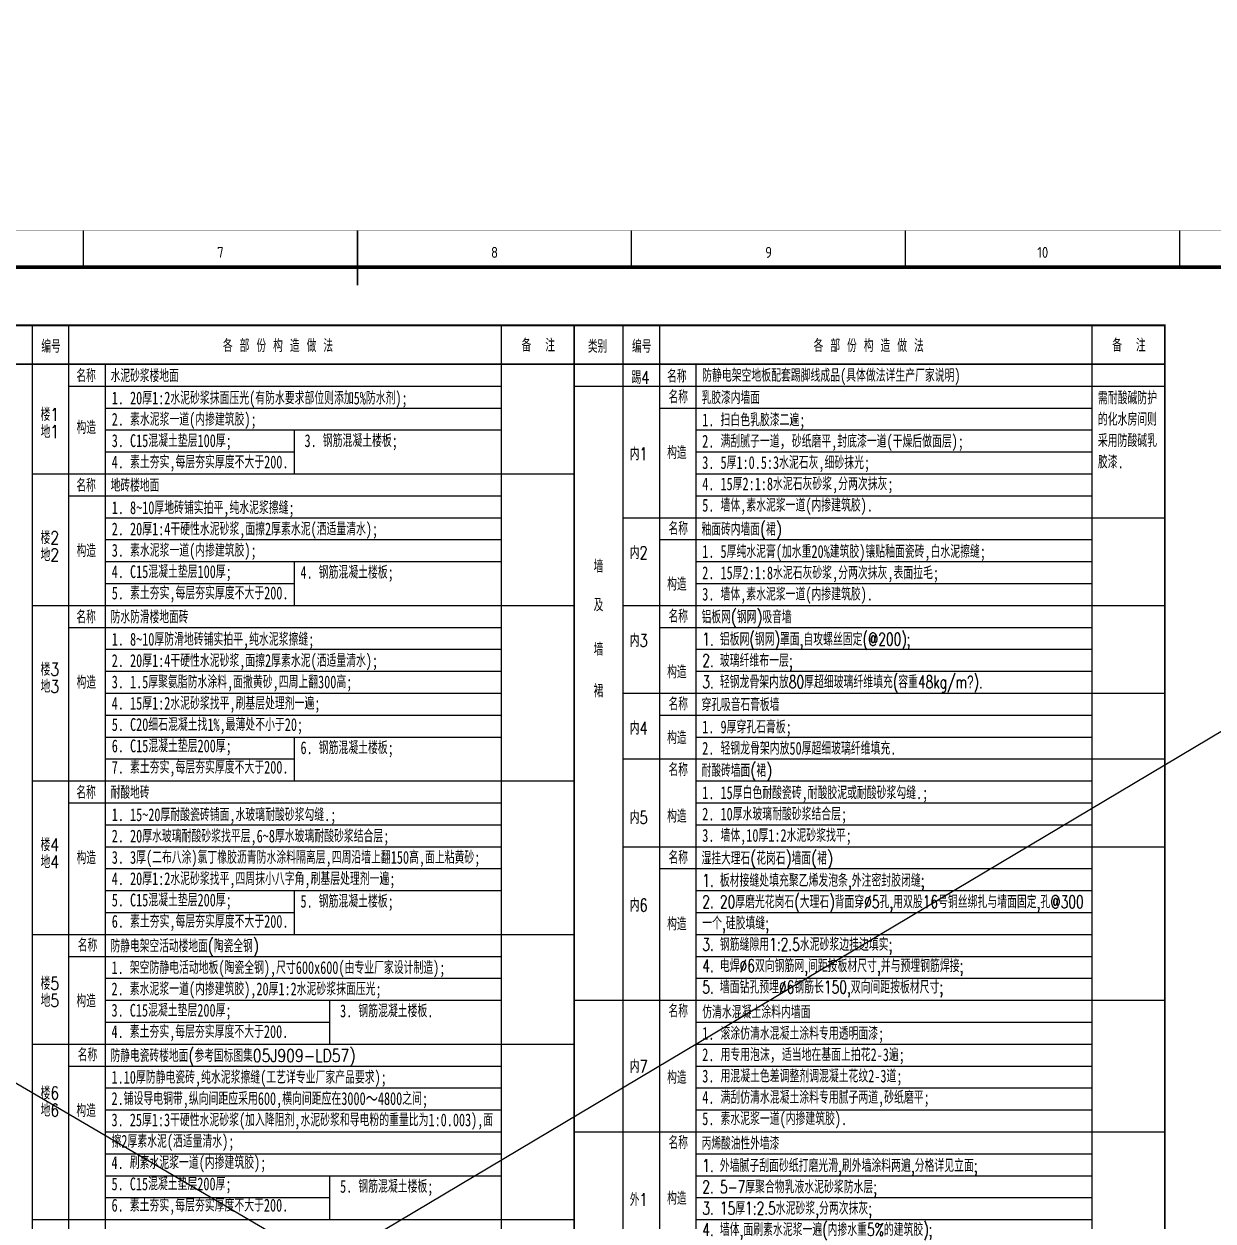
# Model space of a CAD drawing. Extents: x 170390 to 475615, y -37034 to 38097.
# Drawn here: x 218443 to 250981, y 1363 to 34113 of the extents above; entities that cross this region are included whole.
import ezdxf
from ezdxf.enums import TextEntityAlignment as Align

# ---------------------------------------------------------------- set-up
doc = ezdxf.new("R2010")
doc.units = 0
doc.header["$LTSCALE"] = 1000
doc.header["$MEASUREMENT"] = 0
doc.layers.get('0').update_dxf_attribs({"color": 8})
for name, color, linetype in [('-人员定位', 6, 'Continuous'), ('PUB_TEXT', 8, 'Continuous'), ('工程做法表', 8, 'Continuous')]:
    doc.layers.add(name, color=color, linetype=linetype)
doc.styles.add('BIGFONT', font='geditxt.shx', dxfattribs={"bigfont": 'haiwenhz.shx'})
doc.styles.add('HZ', font='geditxt.shx', dxfattribs={"width": 0.7, "bigfont": 'dxt.shx'})
doc.styles.get("Standard").update_dxf_attribs({"font": 'GBENOR', "bigfont": 'GBCBIG'})
doc.styles.add('TK', font='geditxt.shx', dxfattribs={"width": 0.75, "bigfont": 'dxt.shx'})

# ---------------------------------------------------------------- blocks, each defined once
blk = doc.blocks.new('GEDI_WK_A11')
at = {"color": 3}
for p, q in [((450, 584), (450, 594)), ((525, 584), (525, 594)), ((600, 584), (600, 594)), ((675, 584), (675, 594)), ((750, 584), (750, 594))]:
    blk.add_line(p, q, dxfattribs=at)
for points, const_width in [([(0, 0), (1050, 0), (1050, 594), (0, 594)], 0.1), ([(25, 10), (1040, 10), (1040, 584), (25, 584)], 1)]:
    blk.add_lwpolyline(points, close=True, dxfattribs=dict(at, const_width=const_width))
at = {"color": 3, "const_width": 0.5}
blk.add_lwpolyline([(525, 579), (525, 594)], dxfattribs=at)
at = {"color": 3}
for s, p in [('7', (487.5, 588)), ('8', (562.5, 588)), ('9', (637.5, 588)), ('10', (712.5, 588))]:
    blk.add_text(s, height=3, dxfattribs=at).set_placement(p, align=Align.MIDDLE)
blk = doc.blocks.new('A$C7DF8697A')
blk.add_blockref('GEDI_WK_A11', (0, 0))
at = {"style": 'TK', "width": 0.85}
for tag, height, p in [('PROJECTNAME', 4.75, (985, 44)), ('PHASE', 4, (1027, 44)), ('DRAWINGNAME', 4.75, (995, 31))]:
    blk.add_attdef(tag, text='', height=height, dxfattribs=at).set_placement(p, align=Align.MIDDLE_CENTER)
for tag, p, height in [('APPROVE', (872, 32.75), 3.5), ('DESIGN', (917, 32.75), 3.5), ('REVIEW1', (872, 25.75), 3.5), ('DRAW', (917, 25.75), 3.5), ('REVIEW2', (872, 18.75), 3.5), ('PROPORTION', (917, 18.75), 3.5), ('DRAWINGNUMBER', (967, 18.5), 4), ('CHECK', (872, 11.75), 3.5), ('DATE', (917, 11.75), 3.5), ('VERSION', (1033, 11.75), 3.5)]:
    blk.add_attdef(tag, p, '', height=height, dxfattribs=at)

msp = doc.modelspace()

# ---------------------------------------------------------------- linework, layer by layer
at = {"layer": '-人员定位'}
for p, q in [((172477.6, -32101.3), (283710.1, 34113.1)), ((170389.8, 33164.5), (279534.3, -30773.2))]:
    msp.add_line(p, q, dxfattribs=at)
at = {"layer": '工程做法表'}
for p, q in [((225832.7, 23005), (225832.7, 21805)), ((225840.5, 19405), (225840.5, 18205)), ((225840.5, 14605), (225840.5, 13405)), ((225840.5, 10405), (225840.5, 9205)), ((226804.8, 7405), (226804.8, 6205)), ((226804.8, 2605), (226804.8, 1405))]:
    msp.add_line(p, q, dxfattribs=at)
at = {"layer": '工程做法表', "const_width": 50}
for points in [[(179569.5, 25868.6), (223023.8, 25868.6)], [(179569.5, 25868.6), (233498.2, 25868.6), (233498.2, -29431.4), (217335.1, -29431.4)], [(179569.5, 25868.6), (233498.2, 25868.6), (233498.2, -29431.4), (217335.1, -29431.4)], [(195732.6, 25868.6), (249661.2, 25868.6), (249661.2, -26195), (233498.2, -26195)], [(195732.6, 25868.6), (249661.2, 25868.6), (249658.4, -24995), (233498.2, -24995)], [(217328.7, 24805), (233498.2, 24805)], [(233491.8, 24805), (249661.2, 24805)]]:
    msp.add_lwpolyline(points, dxfattribs=at)
at = {"layer": '工程做法表'}
for points in [[(218666.6, 25868.6), (218666.6, -29431.4)], [(219666.6, 25868.6), (219666.6, -29431.4)], [(231496.8, 25868.6), (231496.8, -29431.4)], [(234830.7, 25868.6), (234830.7, -24995)], [(235829.7, 25868.6), (235829.7, -17795)], [(247660.9, 25868.6), (247660.9, -24995)], [(220666.6, 24805), (220666.6, -29431.4)], [(236830.7, 24805), (236830.7, -17795)], [(219666.6, 24205), (231496.8, 24205)], [(219666.6, 24205), (231496.8, 24205)], [(233499.2, 24205), (249661, 24205)], [(220666.6, 23605), (231496.8, 23605)], [(235830.7, 23605), (247660.9, 23605)], [(220666.6, 23005), (231496.8, 23005)], [(236830.7, 23005), (247660.9, 23005)], [(220666.6, 22405), (225832.7, 22405)], [(236830.7, 22405), (247660.9, 22405)], [(218666.6, 21805), (233498.2, 21805)], [(236830.7, 21805), (247660.9, 21805)], [(219666.6, 21205), (231496.8, 21205)], [(236830.7, 21205), (247660.9, 21205)], [(220666.6, 20605), (231496.8, 20605)], [(234830.7, 20605), (249660.8, 20605)], [(220666.6, 20005), (231496.8, 20005)], [(235830.7, 20005), (247660.9, 20005)], [(220666.6, 19405), (231496.8, 19405)], [(236830.7, 19405), (247660.9, 19405)], [(220666.6, 18805), (225840.5, 18805)], [(236830.7, 18805), (247660.9, 18805)], [(218666.6, 18205), (233498.2, 18205)], [(234829.7, 18205), (249660.7, 18205)], [(219666.6, 17605), (231496.8, 17605)], [(235830.7, 17605), (247660.9, 17605)], [(220666.6, 17005), (231496.8, 17005)], [(236830.7, 17005), (247660.9, 17005)], [(220666.6, 16405), (231496.8, 16405)], [(236830.7, 16405), (247660.9, 16405)], [(220666.6, 15805), (231496.8, 15805)], [(234829.7, 15805), (249660.7, 15805)], [(220666.6, 15205), (231496.8, 15205)], [(235830.7, 15205), (247660.9, 15205)], [(220666.6, 14605), (231496.8, 14605)], [(236830.7, 14605), (247660.9, 14605)], [(220666.6, 14005), (225840.5, 14005)], [(234829.7, 14005), (249660.7, 14005)], [(218666.6, 13405), (233498.2, 13405)], [(236830.7, 13405), (247660.9, 13405)], [(219666.6, 12805), (231496.8, 12805)], [(236830.7, 12805), (247660.9, 12805)], [(220666.6, 12205), (231496.8, 12205)], [(236830.7, 12205), (247660.9, 12205)], [(220666.6, 11605), (231496.8, 11605)], [(234829.7, 11605), (249660.2, 11605)], [(220666.6, 11005), (231496.8, 11005)], [(235829.7, 11005), (247660.9, 11005)], [(220666.6, 10405), (231496.8, 10405)], [(236830.7, 10405), (247660.9, 10405)], [(220666.6, 9805), (225840.5, 9805)], [(236830.7, 9805), (247660.9, 9805)], [(218666.6, 9205), (233498.2, 9205)], [(236829.7, 9205), (247659.9, 9205)], [(219666.6, 8605), (231496.8, 8605)], [(236829.7, 8605), (247660.9, 8605)], [(220666.6, 8005), (231496.8, 8005)], [(236829.7, 8005), (247660.9, 8005)], [(220666.6, 7405), (231496.8, 7405)], [(233498.2, 7405), (249660.3, 7405)], [(220666.6, 6805), (226804.8, 6805)], [(236830.7, 6805), (247660.9, 6805)], [(218666.6, 6205), (233497.9, 6205)], [(236830.7, 6205), (247660.9, 6205)], [(219666.6, 5605), (231496.8, 5605)], [(236830.7, 5605), (247660.9, 5605)], [(220666.6, 5005), (231496.8, 5005)], [(236830.7, 5005), (247660.9, 5005)], [(220666.6, 4405), (231496.8, 4405)], [(236830.7, 4405), (247660.9, 4405)], [(220666.6, 3805), (231496.8, 3805)], [(233498.2, 3805), (249660.1, 3805)], [(220666.6, 3205), (231496.8, 3205)], [(236830.7, 3205), (247660.9, 3205)], [(220666.6, 2605), (231496.8, 2605)], [(236830.7, 2605), (247660.9, 2605)], [(220666.6, 2005), (226804.8, 2005)], [(236830.7, 2005), (247660.9, 2005)], [(218666.6, 1405), (233497.7, 1405)], [(236830.7, 1405), (247660.9, 1405)]]:
    msp.add_lwpolyline(points, dxfattribs=at)

# ---------------------------------------------------------------- block references
at = {"xscale": 100, "yscale": 100, "zscale": 100}
msp.add_blockref('A$C7DF8697A', (175069.5, -30936.7), dxfattribs=at)

# ---------------------------------------------------------------- texts
at = {"layer": 'PUB_TEXT', "linetype": 'Continuous', "style": 'BIGFONT'}
for s, width, p in [('编号', 0.8, (219184.6, 25117)), ('备  注', 0.8, (232516.2, 25147.8)), ('类别', 0.8, (234139.5, 25117)), ('编号', 0.8, (235347.7, 25117)), ('备  注', 0.8, (248679.2, 25147.8)), ('踢4', 0.75, (235316.9, 24266.9)), ('名称', 0.8, (236346.9, 23734.1)), ('楼1', 0.8, (219152.1, 23253.4)), ('地1', 0.8, (219152.1, 22785.4)), ('内1', 0.75, (235266.5, 22175.7)), ('名称', 0.8, (236346.9, 20134.1)), ('楼2', 0.8, (219152.1, 19882.3)), ('地2', 0.8, (219152.1, 19414.3)), ('内2', 0.75, (235266.5, 19471.7)), ('墙', 0.8, (234164.5, 19102.1)), ('及', 0.8, (234164.5, 18044.9)), ('名称', 0.8, (236346.9, 17734.1)), ('内3', 0.75, (235266.5, 17071.7)), ('墙', 0.8, (234164.5, 16826.9)), ('楼3', 0.8, (219152.1, 16282.3)), ('地3', 0.8, (219152.1, 15814.3)), ('裙', 0.8, (234164.5, 15694.5)), ('名称', 0.8, (236346.9, 15334.1)), ('内4', 0.75, (235266.5, 14671.7)), ('名称', 0.8, (236346.9, 13534.1)), ('内5', 0.75, (235266.5, 12229.5)), ('楼4', 0.8, (219152.1, 11482.3)), ('名称', 0.8, (236346.9, 11134.1)), ('地4', 0.8, (219152.1, 11014.3)), ('内6', 0.75, (235266.5, 9829.5)), ('名称', 0.8, (220182.8, 8734.1)), ('楼5', 0.8, (219152.1, 7689.2)), ('地5', 0.8, (219152.1, 7221.2)), ('名称', 0.8, (236346.9, 6934.1)), ('名称', 0.8, (220182.8, 5734.1)), ('内7', 0.75, (235266.5, 5418)), ('楼6', 0.8, (219152.1, 4689.2)), ('地6', 0.8, (219152.1, 4221.2)), ('名称', 0.8, (236346.9, 3334.1)), ('外1', 0.75, (235266.5, 1775.7))]:
    msp.add_text(s, height=350, dxfattribs=dict(at, width=width)).set_placement(p, align=Align.CENTER)
at = {"layer": 'PUB_TEXT', "linetype": 'Continuous', "style": 'BIGFONT', "width": 0.8}
for s, p in [('各 部 份 构 造 做 法', (223887.9, 25136.2)), ('各 部 份 构 造 做 法', (240051, 25136.2)), ('名称', (219877, 24313.9)), ('水泥砂浆楼地面', (220815.9, 24313.9)), ('名称', (236041.3, 24301.5)), ('乳胶漆内墙面', (236985.8, 23715)), ('构造', (219883.4, 22897.1)), ('构造', (236043.3, 22210.4)), ('名称', (219877, 21313.9)), ('地砖楼地面', (220815.9, 21313.9)), ('釉面砖内墙面(裙) ', (236985.8, 20115)), ('构造', (219883.4, 19526)), ('构造', (236043.3, 18610.4)), ('名称', (219877, 17713.9)), ('防水防滑楼地面砖', (220815.9, 17713.9)), ('铝板网(钢网)吸音墙', (236985.8, 17715)), ('构造', (236043.3, 16210.4)), ('构造', (219883.4, 15926)), ('穿孔吸音石膏板墙', (236985.8, 15315)), ('构造', (236043.3, 14410.4)), ('耐酸砖墙面(裙) ', (236985.8, 13515)), ('名称', (219877, 12913.9)), ('耐酸地砖', (220815.9, 12913.9)), ('构造', (236043.3, 12264.1)), ('构造', (219883.4, 11126)), ('湿挂大理石(花岗石)墙面(裙) ', (236985.8, 11115)), ('构造', (236043.3, 9315.7)), ('防静电架空活动楼地面(陶瓷全钢) ', (220813.7, 8714.9)), ('构造', (219879.2, 7210.4)), ('防静电瓷砖楼地面(参考国标图集05J909-LD57) ', (220813.7, 5714.9)), ('构造', (236043.3, 5116.9)), ('构造', (219879.2, 4210.4)), ('丙烯酸油性外墙漆', (236985.8, 3315)), ('构造', (236043.3, 1810.4))]:
    msp.add_text(s, height=350, dxfattribs=at).set_placement(p)
at = {"layer": 'PUB_TEXT', "linetype": 'Continuous', "char_height": 350, "attachment_point": 1, "style": 'HZ'}
for s, insert, width in [('\\P防静电架空地板配套踢脚线成品{\\fSimSun|b0|i0|c134|p2;(}具体做法详生产厂家说明{\\fSimSun|b0|i0|c134|p2;)}', (237001.3, 25256.1), 10657.664), ('{\\fSimSun|b0|i0|c134|p2;1. 20}厚{\\fSimSun|b0|i0|c134|p2;1:2}水泥砂浆抹面压光{\\fSimSun|b0|i0|c134|p2;(}有防水要求部位则添加{\\fSimSun|b0|i0|c134|p2;5%}防水剂{\\fSimSun|b0|i0|c134|p2;);\\P2. }素水泥浆一道{\\fSimSun|b0|i0|c134|p2;(}内掺建筑胶{\\fSimSun|b0|i0|c134|p2;);\\P3. C15}混凝土垫层{\\fSimSun|b0|i0|c134|p2;100}厚{\\fSimSun|b0|i0|c134|p2;;\\P4. }素土夯实{\\fSimSun|b0|i0|c134|p2;,}每层夯实厚度不大于{\\fSimSun|b0|i0|c134|p2;200.}', (220846, 24055), 12745.052), ('需耐酸碱防护的化水房间则采用防酸碱乳胶漆{\\fSimSun|b0|i0|c134|p2;.}', (247829.9, 24056), 1831.302), ('{\\fSimSun|b0|i0|c134|p2;1. }扫白色乳胶漆二遍{\\fSimSun|b0|i0|c134|p2;;\\P2. }满刮腻子一道{\\fSimSun|b0|i0|c134|p2;，}砂纸磨平{\\fSimSun|b0|i0|c134|p2;,}封底漆一道{\\fSimSun|b0|i0|c134|p2;(}干燥后做面层{\\fSimSun|b0|i0|c134|p2;);\\P3. 5}厚{\\fSimSun|b0|i0|c134|p2;1:0.5:3}水泥石灰{\\fSimSun|b0|i0|c134|p2;,}细砂抹光{\\fSimSun|b0|i0|c134|p2;;\\P4. 15}厚{\\fSimSun|b0|i0|c134|p2;2:1:8}水泥石灰砂浆{\\fSimSun|b0|i0|c134|p2;,}分两次抹灰{\\fSimSun|b0|i0|c134|p2;;\\P5. }墙体{\\fSimSun|b0|i0|c134|p2;,}素水泥浆一道{\\fSimSun|b0|i0|c134|p2;(}内掺建筑胶{\\fSimSun|b0|i0|c134|p2;).}', (237003.2, 23456.1), 8336.461), ('\\P\\P{\\fSimSun|b0|i0|c134|p2;3. }钢筋混凝土楼板{\\fSimSun|b0|i0|c134|p2;;}', (226121.4, 24055), 12745.052), ('{\\fSimSun|b0|i0|c134|p2;1. 8~10}厚地砖铺实拍平{\\fSimSun|b0|i0|c134|p2;,}纯水泥浆擦缝{\\fSimSun|b0|i0|c134|p2;;\\P2. 20}厚{\\fSimSun|b0|i0|c134|p2;1:4}干硬性水泥砂浆{\\fSimSun|b0|i0|c134|p2;,}面擦{\\fSimSun|b0|i0|c134|p2;2}厚素水泥{\\fSimSun|b0|i0|c134|p2;(}洒适量清水{\\fSimSun|b0|i0|c134|p2;);\\P3. }素水泥浆一道{\\fSimSun|b0|i0|c134|p2;(}内掺建筑胶{\\fSimSun|b0|i0|c134|p2;);\\P4. C15}混凝土垫层{\\fSimSun|b0|i0|c134|p2;100}厚{\\fSimSun|b0|i0|c134|p2;;\\P5. }素土夯实{\\fSimSun|b0|i0|c134|p2;,}每层夯实厚度不大于{\\fSimSun|b0|i0|c134|p2;200.}', (220846, 21055), 12745.052), ('{\\fSimSun|b0|i0|c134|p2;1. 5}厚纯水泥膏{\\fSimSun|b0|i0|c134|p2;(}加水重{\\fSimSun|b0|i0|c134|p2;20%}建筑胶{\\fSimSun|b0|i0|c134|p2;)}镶贴釉面瓷砖{\\fSimSun|b0|i0|c134|p2;,}白水泥擦缝{\\fSimSun|b0|i0|c134|p2;;\\P2. 15}厚{\\fSimSun|b0|i0|c134|p2;2:1:8}水泥石灰砂浆{\\fSimSun|b0|i0|c134|p2;,}分两次抹灰{\\fSimSun|b0|i0|c134|p2;,}表面拉毛{\\fSimSun|b0|i0|c134|p2;;\\P3. }墙体{\\fSimSun|b0|i0|c134|p2;,}素水泥浆一道{\\fSimSun|b0|i0|c134|p2;(}内掺建筑胶{\\fSimSun|b0|i0|c134|p2;).}', (237003.2, 19856.1), 10657.664), ('\\P\\P{\\fSimSun|b0|i0|c134|p2;4. }钢筋混凝土楼板{\\fSimSun|b0|i0|c134|p2;;}', (226009.9, 20455), 12745.052), ('{\\fSimSun|b0|i0|c134|p2;1. 8~10}厚防滑地砖铺实拍平{\\fSimSun|b0|i0|c134|p2;,}纯水泥浆擦缝{\\fSimSun|b0|i0|c134|p2;;\\P2. 20}厚{\\fSimSun|b0|i0|c134|p2;1:4}干硬性水泥砂浆{\\fSimSun|b0|i0|c134|p2;,}面擦{\\fSimSun|b0|i0|c134|p2;2}厚素水泥{\\fSimSun|b0|i0|c134|p2;(}洒适量清水{\\fSimSun|b0|i0|c134|p2;);\\P3. 1.5}厚聚氨脂防水涂料{\\fSimSun|b0|i0|c134|p2;,}面撒黄砂{\\fSimSun|b0|i0|c134|p2;,}四周上翻{\\fSimSun|b0|i0|c134|p2;300}高{\\fSimSun|b0|i0|c134|p2;;\\P4. 15}厚{\\fSimSun|b0|i0|c134|p2;1:2}水泥砂浆找平{\\fSimSun|b0|i0|c134|p2;,}刷基层处理剂一遍{\\fSimSun|b0|i0|c134|p2;;\\P5. C20}细石混凝土找{\\fSimSun|b0|i0|c134|p2;1%,}最薄处不小于{\\fSimSun|b0|i0|c134|p2;20;\\P6. C15}混凝土垫层{\\fSimSun|b0|i0|c134|p2;200}厚{\\fSimSun|b0|i0|c134|p2;;\\P7. }素土夯实{\\fSimSun|b0|i0|c134|p2;,}每层夯实厚度不大于{\\fSimSun|b0|i0|c134|p2;200.}', (220846, 17455), 12745.052), ('{\\W0.7;1. 铝板网(钢网)罩面,自攻螺丝固定(@200);\\P2. 玻璃纤维布一层;\\P3. 轻钢龙骨架内放80厚超细玻璃纤维填充(容重48kg/m\x8f).}', (237003.2, 17456.1), 10657.664), ('{\\fSimSun|b0|i0|c134|p2;1. 9}厚穿孔石膏板{\\fSimSun|b0|i0|c134|p2;;\\P2. }轻钢龙骨架内放{\\fSimSun|b0|i0|c134|p2;50}厚超细玻璃纤维填充{\\fSimSun|b0|i0|c134|p2;.}', (237003.2, 15056.1), 10657.664), ('\\P\\P{\\fSimSun|b0|i0|c134|p2;6. }钢筋混凝土楼板{\\fSimSun|b0|i0|c134|p2;;}', (226009.9, 15655), 12745.052), ('{\\fSimSun|b0|i0|c134|p2;1. 15}厚白色耐酸瓷砖{\\fSimSun|b0|i0|c134|p2;,}耐酸胶泥或耐酸砂浆勾缝{\\fSimSun|b0|i0|c134|p2;.;\\P2. 10}厚水玻璃耐酸砂浆结合层{\\fSimSun|b0|i0|c134|p2;;\\Fgeditxt,dxt|c134;\\H1.033x; \\H0.9681x;\\P\\fSimSun|b0|i0|c134|p2;3. \\Fgeditxt,dxt|c134;\\H0.99995x;墙体\\fSimSun|b0|i0|c134|p2;,10\\Fgeditxt,dxt|c134;厚\\fSimSun|b0|i0|c134|p2;1:2\\Fgeditxt,dxt|c134;水泥砂浆找平\\fSimSun|b0|i0|c134|p2;;\\Fgeditxt,dxt|c134;\\H1.022x; }', (237003.2, 13256.1), 10657.664), ('{\\fSimSun|b0|i0|c134|p2;1. 15~20}厚耐酸瓷砖铺面{\\fSimSun|b0|i0|c134|p2;,}水玻璃耐酸砂浆勾缝{\\fSimSun|b0|i0|c134|p2;.;\\P2. 20}厚水玻璃耐酸砂浆找平层{\\fSimSun|b0|i0|c134|p2;,6~8}厚水玻璃耐酸砂浆结合层{\\fSimSun|b0|i0|c134|p2;;\\P3. 3}厚{\\fSimSun|b0|i0|c134|p2;(}二布八涂{\\fSimSun|b0|i0|c134|p2;)}氯丁橡胶沥青防水涂料隔离层{\\fSimSun|b0|i0|c134|p2;,}四周沿墙上翻{\\fSimSun|b0|i0|c134|p2;150}高{\\fSimSun|b0|i0|c134|p2;,}面上粘黄砂{\\fSimSun|b0|i0|c134|p2;;\\P4. 20}厚{\\fSimSun|b0|i0|c134|p2;1:2}水泥砂浆找平{\\fSimSun|b0|i0|c134|p2;,}四周抹小八字角{\\fSimSun|b0|i0|c134|p2;,}刷基层处理剂一遍{\\fSimSun|b0|i0|c134|p2;;\\P5. C15}混凝土垫层{\\fSimSun|b0|i0|c134|p2;200}厚{\\fSimSun|b0|i0|c134|p2;;\\P6. }素土夯实{\\fSimSun|b0|i0|c134|p2;,}每层夯实厚度不大于{\\fSimSun|b0|i0|c134|p2;200.}', (220846, 12655), 12745.052), ('{\\W0.7;1. 板材接缝处填充聚乙烯发泡条,外注密封胶闭缝;\\P2. 20厚磨光花岗石(大理石)背面穿∅5孔,用双股16号铜丝绑扎与墙面固定,孔@300一个,硅胶填缝; \\P3. 钢筋缝隙用1:2.5水泥砂浆边挂边填实;\\P4. 电焊∅6双向钢筋网,间距按板材尺寸,并与预埋钢筋焊接;\\P5. 墙面钻孔预埋∅6钢筋长150,双向间距按板材尺寸;}', (237003.2, 10856.1), 10657.664), ('\\P\\P{\\fSimSun|b0|i0|c134|p2;5. }钢筋混凝土楼板{\\fSimSun|b0|i0|c134|p2;;}', (226009.9, 11455), 12745.052), ('\\P{\\fSimSun|b0|i0|c134|p2;1. }架空防静电活动地板{\\fSimSun|b0|i0|c134|p2;(}陶瓷全钢{\\fSimSun|b0|i0|c134|p2;),}尺寸{\\fSimSun|b0|i0|c134|p2;600x600(}由专业厂家设计制造{\\fSimSun|b0|i0|c134|p2;);\\P2. }素水泥浆一道{\\fSimSun|b0|i0|c134|p2;(}内掺建筑胶{\\fSimSun|b0|i0|c134|p2;),20}厚{\\fSimSun|b0|i0|c134|p2;1:2}水泥砂浆抹面压光{\\fSimSun|b0|i0|c134|p2;;\\P3. C15}混凝土垫层{\\fSimSun|b0|i0|c134|p2;200}厚{\\fSimSun|b0|i0|c134|p2;;\\P4. }素土夯实{\\fSimSun|b0|i0|c134|p2;,}每层夯实厚度不大于{\\fSimSun|b0|i0|c134|p2;200.}', (220839.6, 9056.1), 13198.97), ('\\P\\P{\\fSimSun|b0|i0|c134|p2;3. }钢筋混凝土楼板{\\fSimSun|b0|i0|c134|p2;.}', (227093.6, 8455), 12745.052), ('仿清水混凝土涂料内墙面\\P{\\fSimSun|b0|i0|c134|p2;1. }滚涂仿清水混凝土涂料专用透明面漆{\\fSimSun|b0|i0|c134|p2;;\\P2. }用专用泡沫{\\fSimSun|b0|i0|c134|p2;，}适当地在基面上拍花{\\fSimSun|b0|i0|c134|p2;2-3}遍{\\fSimSun|b0|i0|c134|p2;;\\P3. }用混凝土色差调整剂调混凝土花纹{\\fSimSun|b0|i0|c134|p2;2-3}道{\\fSimSun|b0|i0|c134|p2;;\\P4. }满刮仿清水混凝土涂料专用腻子两道{\\fSimSun|b0|i0|c134|p2;,}砂纸磨平{\\fSimSun|b0|i0|c134|p2;;\\P5. }素水泥浆一道{\\fSimSun|b0|i0|c134|p2;(}内掺建筑胶{\\fSimSun|b0|i0|c134|p2;).}', (237003.2, 7256.1), 8336.461), ('\\P{\\fSimSun|b0|i0|c134|p2;1.10}厚防静电瓷砖{\\fSimSun|b0|i0|c134|p2;,}纯水泥浆擦缝{\\fSimSun|b0|i0|c134|p2;(}工艺详专业厂家产品要求{\\fSimSun|b0|i0|c134|p2;);\\P2.}铺设导电铜带{\\fSimSun|b0|i0|c134|p2;,}纵向间距应采用{\\fSimSun|b0|i0|c134|p2;600,}横向间距应在{\\fSimSun|b0|i0|c134|p2;3000～4800}之间{\\fSimSun|b0|i0|c134|p2;;\\P3. 25}厚{\\fSimSun|b0|i0|c134|p2;1:3}干硬性水泥砂浆{\\fSimSun|b0|i0|c134|p2;(}加入降阻剂{\\fSimSun|b0|i0|c134|p2;,}水泥砂浆和导电粉的重量比为{\\fSimSun|b0|i0|c134|p2;1:0.003),}面擦{\\fSimSun|b0|i0|c134|p2;2}厚素水泥{\\fSimSun|b0|i0|c134|p2;(}洒适量清水{\\fSimSun|b0|i0|c134|p2;);  \\P4. }刷素水泥浆一道{\\fSimSun|b0|i0|c134|p2;(}内掺建筑胶{\\fSimSun|b0|i0|c134|p2;); \\P5. C15}混凝土垫层{\\fSimSun|b0|i0|c134|p2;200}厚{\\fSimSun|b0|i0|c134|p2;;\\P6. }素土夯实{\\fSimSun|b0|i0|c134|p2;,}每层夯实厚度不大于{\\fSimSun|b0|i0|c134|p2;200.}', (220839.6, 6056.1), 10657.275), ('1. 外墙腻子刮面砂纸打磨光滑,{\\C7;刷}外墙涂料两遍,分格详见立面;\\P2. 5-7厚聚合物乳液水泥砂浆防水层;\\P3. 15厚1:2.5水泥砂浆,分两次抹灰;\\P4. 墙体,面刷素水泥浆一遍(内掺水重5%的建筑胶);', (237003.2, 3056.1), 10657.664), ('\\P\\P{\\fSimSun|b0|i0|c134|p2;5. }钢筋混凝土楼板{\\fSimSun|b0|i0|c134|p2;;}', (227093.6, 3655), 12745.052)]:
    msp.add_mtext(s, dxfattribs=dict(at, insert=insert, width=width))

doc.saveas('drawing.dxf')
